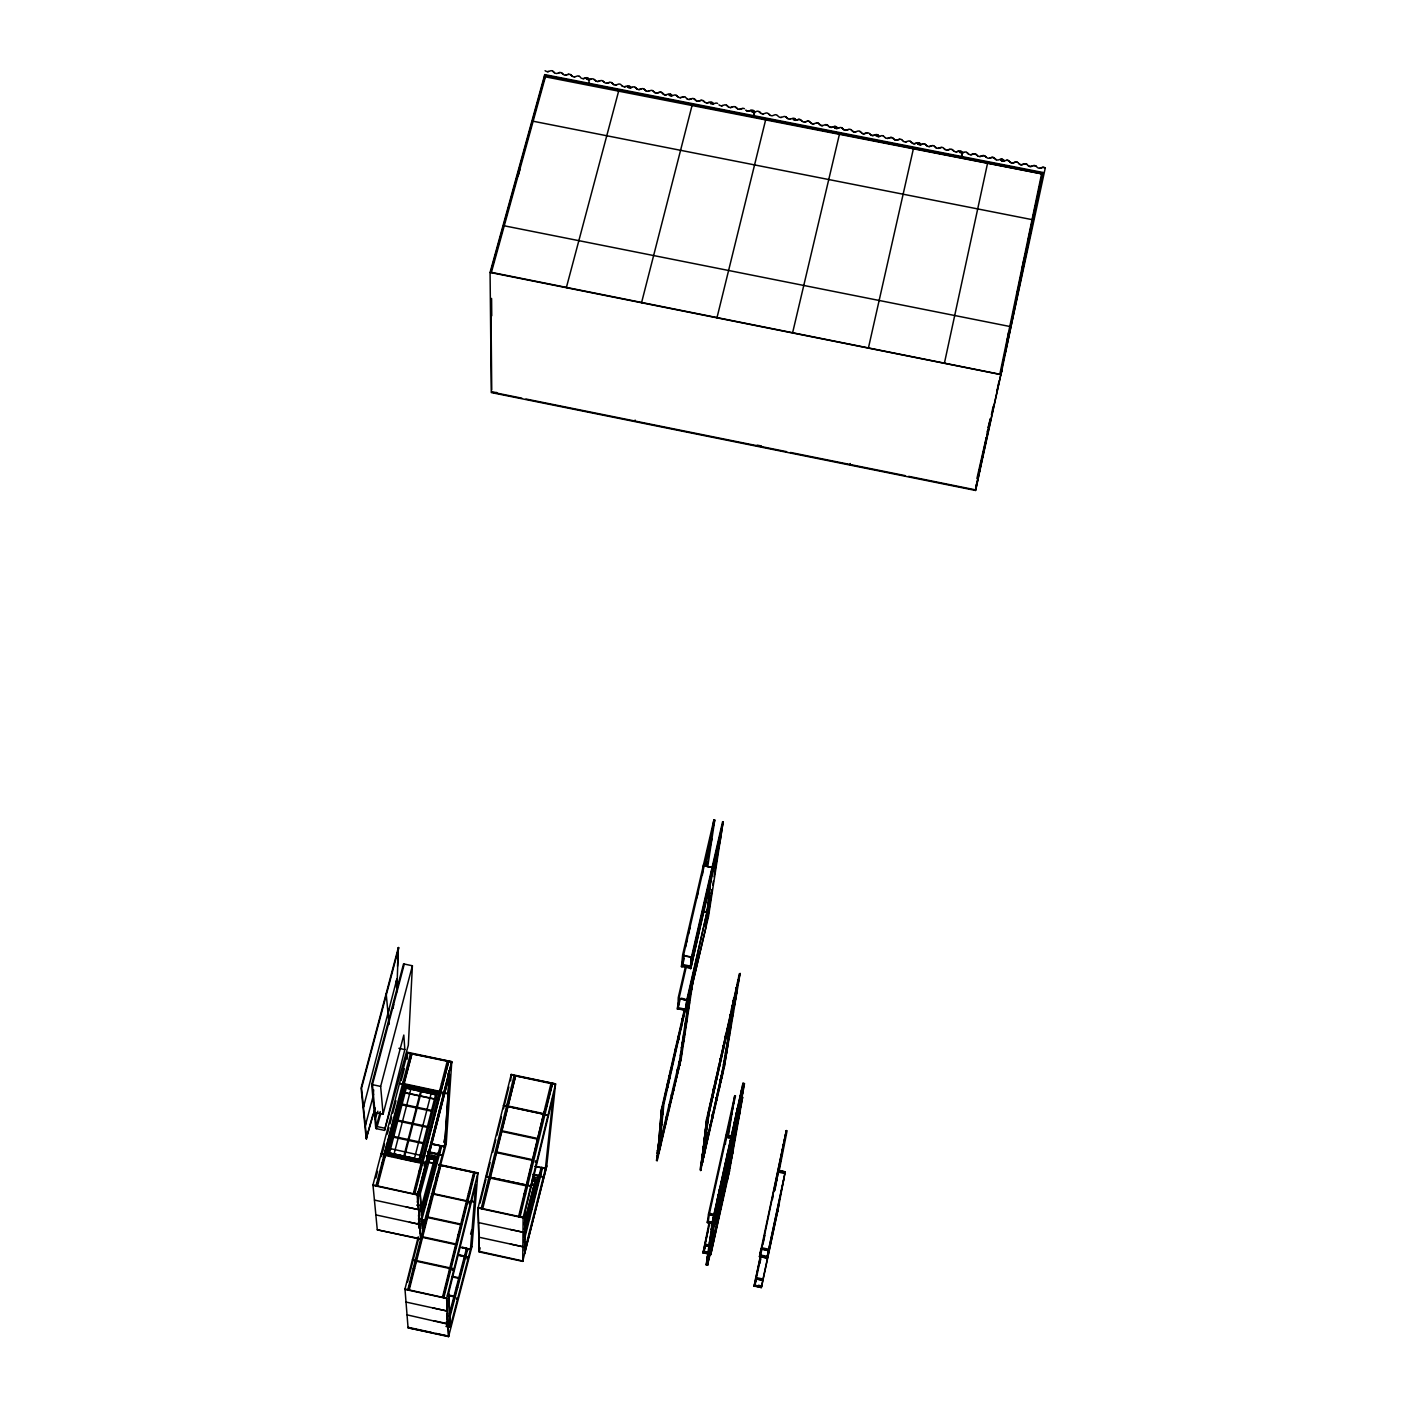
<?xml version="1.0" encoding="UTF-8"?>
<svg xmlns="http://www.w3.org/2000/svg" width="1407" height="1407" viewBox="0 0 1407 1407"><rect width="100%" height="100%" fill="white"/><g stroke="black" fill="none" stroke-linecap="round" stroke-linejoin="round"><path stroke-width="1.5" d="M546.795 1165.893L524.547 1253.883L546.707 1166.262L555.572 1083.9L511.233 1074.42L478.046 1208.068L479.171 1251.913L522.736 1261.376L523.14 1217.407L478.151 1207.663L479.259 1251.527M525.057 1212.429L524.582 1251.228L524.899 1212.887L553.144 1096.493L545.388 1168.672L535.117 1166.456M545.511 76.857L1041.585 173.87M535.399 1162.481L535.434 1160.828M422.61 1228.118L422.434 1229.085L419.849 1190.181L449.431 1074.297L444.647 1146.371L431.597 1144.172M422.592 1231.793L446.107 1144.401M423.102 1221.399L423.226 1222.841M424.844 1205.096L425.741 1203.46M425.037 1203.302L425.723 1204.621M425.547 1205.254L424.861 1203.935M426.462 1199.555L427.376 1196.988M429.856 1158.7L434.253 1159.122M430.208 1157.064L419.796 1195.598M431.685 1157.486L432.055 1155.27L432.037 1156.185M431.703 1180.121L431.931 1177.395L432.582 1179.646M431.879 1179.488L431.931 1177.395M432.406 1180.28L431.756 1178.011M433.356 1172.523L434.042 1173.86L434.235 1172.049M433.532 1171.89L434.2 1173.227M435.009 1162.34L436.504 1161.725M421.766 1211.216L436.064 1158.313L427.587 1155.675M437.225 1160.986L437.014 1162.798M437.894 1157.257L437.911 1156.361M437.982 1154.092L437.876 1157.943M440.022 1147.831L440.057 1146.705L441.464 1147.004M427.974 1152.28L442.308 1155.358L427.974 1151.946M431.756 1143.592L444.612 1146.793L431.738 1144.032M450.363 1326.396L450.187 1327.293L445.913 1326.361M471.873 1246.883L448.552 1336.65L408.065 1327.803L404.97 1289.005L446.687 1298.239L448.64 1336.281L408.065 1327.803M456.624 1299.224L456.536 1297.975M466.913 1250.418L467.177 1248.607M467.036 1257.805L467.106 1259.089M467.564 1250.559L467.827 1248.765M457.873 1255.185L468.425 1257.471L457.891 1254.886M396.528 987.521L396.932 978.797L363.481 1107.186L364.114 1102.93M397.513 966.292L398.374 947.527L396.792 991.988M462.147 1247.13L470.554 1249.363L462.112 1247.534M407.151 1059.172L407.59 1052.278L451.77 1061.705L446.195 1144.243M412.392 965.765L408.329 1045.208L384.516 1130.401L375.792 1128.52L371.677 1084.498L403.528 963.883L412.392 965.765L380.646 1086.415L383.091 1114.168L375.036 1112.445M635.137 420.077L634.979 421.027M444.753 1138.492L443.697 1142.203M444.471 1146.951L449.431 1074.667L420.042 1189.742M524.547 1253.901L522.736 1261.376M524.758 1250.26L543.348 1176.797L533.06 1174.581M526.623 1226.464L526.71 1225.304M527.959 1221.505L528.276 1218.814L529.7 1219.113M544.421 78.968L544.738 74.606L1043.079 172.498L1000.975 374.631L490.076 272.448L544.738 74.606M532.532 1179.224L532.919 1176.991L538.811 1178.257L538.987 1175.847L523.984 1235.24M532.813 1178.609L532.919 1176.991M532.919 1201.965L533.235 1199.256L533.781 1201.49M534.115 1185.31L535.61 1185.292M533.622 1202.123L533.077 1199.89M535.117 1181.388L532.233 1180.068M535.944 1184.096L537.474 1183.498M535.434 1193.875L535.17 1195.686L534.554 1194.367M532.585 1178.31L536.929 1180.174L533.024 1179.207M538.248 1182.777L538.002 1184.571L537.386 1183.252M538.74 1178.978L538.934 1176.832L539.461 1179.084M541.431 1167.194L545.494 1168.514L535.24 1166.315M459.896 1247.235L470.43 1249.522L475.724 1184.518L448.516 1293.684L450.187 1327.293M438.826 1164.451L477.905 1172.875L471.978 1246.69M588.953 83.488L589.111 78.862M510.653 1080.875L511.233 1074.42M659.25 1149.976L663.823 1104.548L686.282 1005.53M691.206 989.033L693.739 976.458L681.269 1058.222L657.175 1160.687L661.483 1109.191L684.611 1008.608M657.034 1156.009L659.918 1143.205L663.014 1104.372L684.734 1009.786M657.755 1148.728L658.81 1148.798L657.755 1148.728L659.654 1143.926M659.69 1129.416L661.607 1124.545L660.481 1129.575M662.767 1111.723L662.345 1110.914M657.667 1150.979L657.79 1149.66L658.441 1151.155M658.757 1139.987L659.408 1137.067M660.2 1125.6L660.833 1122.645L661.026 1125.494M662.38 1112.022L661.589 1111.548L663.102 1111.671L661.29 1119.585L662.644 1105.937L660.745 1116.648L661.87 1117.052M658.124 1148.675L658.283 1147.092L660.076 1147.022M658.898 1142.097L658.265 1145.017M657.175 1160.687L661.483 1109.191M661.536 1114.52L662.662 1112.814L662.521 1114.203L661.343 1114.098M658.863 1145.703L659.144 1143.047L657.333 1151.102L658.898 1151.506L657.35 1150.82M659.602 1138.474L660.71 1133.479M659.074 1147.268L657.948 1149.413L658.107 1147.831L659.883 1148.446L659.162 1147.743M658.863 1150.521L656.383 1160.511M659.355 1145.703L659.215 1147.373M663.031 1109.033L663.348 1109.173M665.001 1095.138L665.265 1093.309M668.923 1078.307L670.101 1075.792L667.797 1086.609M669.257 1080.277L668.343 1081.121L669.662 1077.357M670.594 1070.745L670.875 1068.915L671.579 1070.164L670.594 1070.745L670.875 1068.915M679.229 997.792L677.945 1009.171L678.244 997.721L685.49 966.292M683.661 954.896L682.325 966.855L681.445 966.679L682.659 954.808L713.894 819.859L714.774 820.052L707.739 866.536M678.579 1004.915L679.194 998.97M683.415 958.255L682.764 964.516L690.661 966.187M673.636 1057.484L673.935 1055.655M675.237 1050.818L675.606 1048.109M680.724 1025.826L681.322 1027.972L680.9 1025.087L681.533 1026.002M680.9 1025.087L681.498 1027.233M682.184 1020.321L682.483 1018.457L682.184 1020.321L683.169 1019.741M685.631 1010.789L686.845 999.55L686.159 1010.894L705.663 928.479L712.223 866.73M690.204 968.526L691.488 956.672L690.749 968.632L710.887 878.373M686.95 999.427L685.877 1009.311L678.192 1007.693M691.611 956.567L690.468 966.996L682.588 965.343M687.777 998.794L687.566 1000.799L679.071 998.249L686.37 966.468M702.339 875.224L703.465 864.9L704.362 865.094M704.274 865.85L712.135 867.486L706.244 866.255M710.095 885.249L706.965 912.563L703.131 911.754M710.429 882.312L710.922 878.003M711.203 874.82L711.942 868.295M707.141 911.771L707.633 907.462M706.507 1126.427L707.475 1118.301M700.792 1170.044L706.666 1118.846L739.959 974.136M700 1169.868L703.008 1152.439L701.548 1165.295M701.178 1162.639L700.95 1162.587M701.513 1160.107L702.603 1160.599M701.812 1157.75L701.636 1159.069L702.902 1159.333L701.671 1158.154M702.251 1154.444L702.884 1151.524L704.626 1151.858L704.01 1155.78L702.445 1154.936L703.975 1155.323M702.902 1149.449L703.535 1146.512M704.186 1138.931L705.259 1134.183M704.784 1135.15L705.417 1132.178M705.452 1130.014L706.085 1127.042M705.909 1126.479L706.894 1125.266L706.719 1126.638L705.698 1126.251M706.56 1121.467L708.495 1115.751L707.369 1121.643L706.595 1121.168L707.914 1121.256L706.138 1129.188L707.158 1120.781M702.568 1160.195L701.917 1160.881M702.884 1151.524L703.043 1154.619M706.912 1120.851L707.528 1122.417L707.211 1118.477L707.985 1118.952M702.128 1159.175L702.656 1155.094L701.706 1163.044M736.512 987.046L722.6 1069.601L702.937 1159.649L723.304 1069.971L736.512 987.046L708.038 1113.992L703.764 1152.896M702.427 1159.227L702.761 1157.416M707.229 1123.402L706.208 1124.861L706.595 1122.469L707.193 1124.281L706.226 1124L707.352 1123.788M707.387 1120.851L740.117 973.345L724.218 1067.368L734.384 1002.294M703.06 1156.431L702.726 1158.242L701.706 1157.873M703.518 1153.634L704.256 1153.81M703.711 1149.625L704.925 1142.941L703.06 1147.496L703.834 1147.954L704.925 1142.941M702.902 1159.333L708.987 1113.711L737.321 987.222M712.61 1097.513L713.103 1093.872L712.645 1097.214M753.906 115.937L753.976 111.012M754.046 115.866L754.627 111.505M659.637 1148.341L658.951 1152.949L658.511 1150.117M659.461 1149.027L659.303 1150.293L680.32 1060.597L692.35 981.576M659.531 1146.969L660.217 1142.343L660.323 1147.127L658.441 1146.863L658.564 1145.527L660.481 1145.878M713.437 1089.95L713.859 1086.784L713.296 1089.95L714.246 1090.108M713.841 1087.875L715.073 1085.395L714.65 1088.051L713.718 1087.787M660.903 1144.348L660.587 1141.112M732.203 1005.653L733.117 1004.704L731.464 1009.329M733.891 1002.523L733.188 1001.221M733.891 1002.945L734.542 998.284M711.889 1226.834L713.736 1224.758L712.223 1224.424C709.181 1227.203 715.934 1228.346 712.048 1227.133M712.452 1227.01L714.668 1215.718M705.628 1244.843L703.008 1253.057L709.251 1221.909M714.123 1224.037L707.299 1222.577L708.495 1214.083L734.753 1095.631L728.158 1137.735M703.746 1253.215L704.977 1244.878L711.573 1246.303M708.055 1222.753L709.339 1214.048M740.539 1103.774L741.964 1095.736L740.469 1095.42L713.894 1215.56L713.349 1219.324L714.862 1219.64L712.1 1229.401M709.972 1251.069L707.668 1265.21L706.191 1264.893L712.628 1220.397L742.949 1083.267L744.444 1083.601L741.999 1097.372M706.894 1260.865L708.372 1261.2L706.894 1260.865L707.914 1255.66L709.392 1255.976L707.422 1256.486M707.316 1258.403L708.829 1258.474L707.123 1258.544M707.598 1256.416L709.374 1256.521M708.09 1253.602L709.075 1256.732M710.289 1244.527L710.482 1247.2L709.022 1246.62M709.11 1245.494L710.605 1245.811L712.505 1235.874L711.01 1235.557L709.357 1242.997L710.852 1243.313M710.236 1237.773L711.731 1238.107L710.236 1237.773L711.256 1233.024M710.975 1237.931L711.59 1234.308M711.45 1229.911L712.944 1230.246L711.45 1229.911L712.575 1223.967M712.522 1222.472L714.334 1222.05M708.038 1254.27L708.354 1252.617L710.236 1253.197L709.286 1257.893L707.809 1257.577L708.706 1251.421M708.794 1250.102L709.533 1250.26M708.917 1248.73L710.429 1248.818L709.796 1252.177M712.54 1223.211L712.329 1224.635L713.841 1224.969M713.542 1217.319L715.09 1217.389L714.07 1222.542M709.884 1243.296L709.005 1249.346L710.342 1245.388M710.447 1239.426L711.01 1235.557M711.872 1229.63L712.716 1223.703M713.384 1220.555L706.93 1265.051L708.6 1256.592M708.337 1256.574L708.97 1253.074M709.269 1251.632L710.218 1251.491L715.424 1215.894L741.964 1095.736M709.779 1246.778L710.324 1244.263M712.241 1229.824L712.786 1227.291L712.135 1229.155M712.645 1226.992L713.296 1223.369M708.935 1255.132L709.445 1251.579M711.186 1239.585L711.749 1235.715L710.113 1243.155M713.226 1224.301L713.578 1221.892M707.668 1265.21L714.158 1220.713L744.444 1083.601M714.053 1222.191L712.522 1221.856L713.578 1217.055M726.205 1138.949L725.977 1135.22L725.432 1144.296M712.329 1234.467L712.857 1232.198M709.357 1255.29L709.726 1253.232M709.832 1252.934L710.007 1251.79L709.673 1255.29M712.716 1233.605L711.731 1238.107M714.633 1219.992L713.12 1219.676L712.645 1222.929L714.158 1223.263L713.683 1225.673L712.171 1225.356L712.382 1223.932L714.088 1224.283M716.515 1207.065L716.796 1205.43M718.801 1192.943L720.437 1193.154L721.228 1188.862L719.716 1188.546L718.924 1192.819L720.331 1193.259M718.203 1199.696L719.522 1196.407L718.625 1197.111M735.509 1095.789L709.181 1214.751L715.934 1216.211L742.632 1097.302L729.547 1170.8L710.746 1254.727L711.731 1245.6L705.136 1244.175M740.275 1106.043L740.487 1104.864L740.047 1111.776L715.213 1224.283L716.251 1214.786L709.497 1213.326M720.085 1190.234L719.522 1193.699L720.419 1192.978M710.746 1254.727L733.276 1149.888L711.414 1246.989L704.819 1245.564L709.99 1222.067M715.213 1224.283L716.462 1215.789L708.495 1214.083M719.364 1197.111L718.959 1199.854L717.447 1199.538L717.851 1196.794L719.452 1197.251M720.472 1188.704L719.311 1190.92M721.615 1183.955L721.914 1182.302M724.394 1171.38L724.693 1169.727M725.819 1165.031L726.223 1162.622M725.291 1170.606L725.15 1171.556L723.638 1171.222L723.937 1169.569L725.449 1169.885L725.308 1170.835L723.778 1170.272M728.228 1154.303L728.65 1151.489M730.655 1143.205L730.303 1140.62L729.899 1143.029L731.394 1143.363L731.658 1141.64L730.145 1141.323M732.185 1136.135L732.484 1134.464M735.738 1116.56L737.25 1116.877L737.989 1113.201L736.494 1112.884L735.597 1117.264L737.092 1117.58L737.356 1115.839L735.843 1115.522M734.929 1123.701L735.228 1122.03M736.406 1113.148L737.286 1112.374L736.705 1115.962L737.602 1115.417M732.308 1143.926L733.416 1136.821L727.173 1181.423L727.366 1177.096M728.457 1169.868L732.537 1145.808M736.336 1117.422L736.002 1114.819L737.602 1115.206M737.004 1114.01L737.145 1113.078M738.816 1109.56L739.343 1106.641L737.848 1106.324L737.25 1109.912L738.147 1109.156M706.877 866.343L707.51 862.069M708.477 855.667L709.128 851.393M709.779 847.12L710.429 842.846M713.894 819.859L711.063 838.59L711.942 838.765L705.822 865.252M658.845 1148.165L679.546 1060.438L689.747 993.324L690.644 993.518L692.174 986.764L691.189 986.518M680.39 1055.637L681.428 1051.187M683.38 1036.431L684.013 1033.723M684.611 1028.341L685.244 1025.615M685.068 1024.859L686.124 1020.356M687.249 1010.543L688.304 1006.04M682.835 1041.444L683.943 1039.474L683.362 1041.866M690.837 989.297L691.769 987.573L691.417 989.543L690.819 988.048M683.591 1041.233L681.41 1048.109L683.098 1041.004M688.129 1005.231L688.762 1002.488M690.257 996.648L690.01 994.204M690.644 993.518L690.96 988.277M691.136 990.862L690.608 993.025M691.822 986.905L691.4 989.103L690.415 988.875M688.92 1005.389L689.553 1002.663M691.171 986.096L691.628 989.473L690.626 989.367M738.605 1106.482L738.007 1110.07M708.284 914.374L712.118 889.576L687.372 999.656M712.769 885.302L713.437 881.028M714.088 876.754L719.382 842.547M686.159 1010.894L708.495 916.537L723.128 821.794L720.243 840.524L690.749 968.632M701.882 1161.443L702.515 1162.305L702.339 1158.225M702.673 1157.609L703.535 1157.275L701.97 1157.257M703.183 1157.996L702.48 1162.499L724.271 1067.192M704.432 1153.67L704.168 1150.451M723.233 1070.287L721.386 1075.528L722.231 1075.159M850.233 463.536L850.039 464.486M709.128 1254.235L708.548 1257.735L709.374 1254.024M711.08 1249.733L711.432 1247.622M712.558 1243.014L712.892 1241.167M720.982 1205.518L720.753 1202.563M737.391 982.684L738.007 979.905M724.517 1060.35L723.497 1064.818L725.291 1060.509M726.17 1053.227L726.856 1046.386L727.648 1046.984M728.175 1043.097L726.786 1045.647L727.384 1042.939M728.14 1037.575L728.756 1034.849M729.688 1029.607L728.668 1034.11L730.479 1029.766M732.097 1015.309L731.077 1019.829L732.889 1015.485M734.032 1003.508L733.416 1006.269M734.753 998.706L739.167 973.978M737.461 983.546L736.424 988.101L738.253 983.704M733.434 1011.95L732.818 1014.693M721.123 1204.867L721.492 1202.721M722.442 1198.887L722.793 1197.023M726.61 1180.596L727.208 1177.026M728.158 1173.385L727.841 1170.8M728.158 1133.356L734.753 1095.631M740.469 1095.42L734.665 1128.185M733.205 1136.434L736.863 1126.251M738.446 1107.397L739.343 1102.754M742.949 1083.267L740.891 1099.184M733.944 1136.592L734.665 1132.494M735.404 1128.344L736.881 1120.025M738.728 1109.613L739.431 1105.621M740.504 1099.606L741.208 1095.578M734.683 1134.271L735.404 1130.173M739.185 1107.555L739.554 1105.55M741.243 1097.214L743.687 1083.443L713.296 1222.015M729.424 1166.385L730.075 1162.692M733.592 1142.889L738.728 1113.939M737.303 1109.244L739.466 1109.771L740.17 1105.779M742.79 1091.674L743.353 1089.053L741.858 1088.737L741.296 1091.357L742.79 1091.674L743.353 1089.053L741.788 1089.176M729.529 1167.546L730.286 1163.272M731.042 1159.016L731.728 1154.18M732.256 1152.192L738.71 1115.821M740.627 1104.249L740.821 1099.606M729.477 1168.601L741.806 1099.272M756.175 1280.159L754.082 1286.262L760.589 1254.833M760.483 1255.73L767.149 1257.172L768.662 1249.24L761.961 1247.78L759.481 1256.768L760.994 1248.554L768.503 1249.944M754.82 1286.42L756.315 1278.33M772.425 1199.432L773.111 1195.686M776.805 1179.664L777.508 1175.883M777.104 1178.275L774.29 1191.465M754.856 1286.174L761.38 1287.581L754.908 1285.945M762.102 1248.238L760.272 1256.697L766.938 1258.122L760.325 1256.433M777.543 1211.99L779.073 1204.058M779.161 1203.618L785.018 1172.822L778.37 1171.398M785.212 1171.855L778.563 1170.431L785.212 1171.855L768.363 1250.647L761.662 1249.205L786.337 1130.56L759.481 1256.768M961.438 156.652L962.388 152.308L961.016 151.358M961.561 156.582L962.388 152.308M776.629 1179.945L786.337 1130.56M778.986 1171.802L787.093 1130.718M976.933 478.45L986.289 437.331M988.33 427.517L990.106 419.005M990.458 418.899L975.596 490.463L491.272 392.571L490.076 272.448M990.51 419.075L977.654 478.591M991.39 414.819L993.166 406.306M1033.424 215.588L1035.06 207.691M987.081 431.967L987.309 430.929M976.476 484.201L975.702 487.93L1001.872 369.935L975.596 490.463M978.78 473.983L980.925 463.694M1041.76 173.008L999.814 374.262L491.5 272.395M996.789 391.744L998.988 381.156M1000.57 374.42L1042.517 173.096L545.037 75.38L490.603 272.413M766.938 1258.122L783.717 1179.699M779.32 1202.932L762.735 1280.44L756.175 1279.016L761.31 1254.991M761.38 1287.581L777.825 1210.618M944.414 363.182L987.556 163.247M762.999 1244.017L764.863 1235.311M778.388 1172.436L783.558 1144.718M754.082 1286.262L760.413 1257.014M759.78 1263.433L760.677 1259.247M1021.992 268.684L1024.278 258.026M1027.743 241.986L1042.517 173.096M1022.273 268.913L1043.079 172.498M1007.887 335.992L1008.819 331.718M1016.645 295.435L1018.492 286.887M1019.407 282.631L1037.838 197.226M1045.225 168.189L1005.161 353.526M1033.512 215.887L1034.268 212.457M1009.769 326.477L504.374 225.824M988.189 427.447L989.121 423.226M1006.568 345.313L1007.183 338.946M727.313 1135.783L732.238 1110.088M705.698 1244.157L703.781 1252.969L710.342 1254.376L721.703 1202.774M713.349 1219.324L711.344 1229.243L712.857 1229.56L714.862 1219.64M710.799 1234.396L711.362 1231.864M708.987 1246.866L709.814 1242.258M712.944 1230.246L713.542 1227.449M713.208 1227.168L713.736 1224.758M714.809 1223.932L742.632 1097.302M714.756 1224.196L732.08 1145.72M732.555 1143.592L739.132 1113.816M706.191 1264.893L707.967 1256.908L708.864 1257.049M708.126 1256.891L709.374 1251.104M707.827 1258.948L709.48 1251.333L710.676 1251.685M708.372 1261.2L709.392 1255.976M722.6 1198.746L724.535 1189.935M725.432 1185.908L727.331 1177.36M707.299 1222.577L708.231 1218.339M706.402 1126.901L708.442 1117.756M706.261 1130.19L706.894 1127.218M705.575 1135.326L706.226 1132.354M704.995 1139.107L706.085 1134.06M700.721 1165.401L701.812 1159.737M701.601 1163.501L703.606 1154.549M702.515 1162.305L700.668 1170.642L706.666 1118.846M708.952 1255.361L710.007 1253.743M711.151 1249.574L726.135 1182.689M726.751 1179.963L727.56 1176.34M727.964 1174.546L729.143 1169.305M710.306 1254.622L726.258 1183.428M726.733 1181.335L729.547 1170.8M868.418 347.986L913.565 147.999M703.008 1253.057L708.196 1230.017M739.414 1102.244L739.361 1106.043M738.71 1106.236L739.519 1102.596M741.12 1096.44L742.017 1092.536M742.034 1091.515L742.615 1088.895M737.532 1112.568L738.042 1110.387M738.798 1109.191L740.012 1107.291M740.539 1104.178L741.647 1099.342M739.466 1109.771L740.574 1104.935M736.811 1125.16L737.69 1121.273M734.014 1141.077L734.577 1138.509M733.293 1145.79L731.992 1148.2M730.725 1158.999L731.816 1153.511M732.396 1150.803L732.783 1148.833M711.256 877.071L714.07 864.848M717.834 848.562L718.766 844.481M669.292 1075.634L669.152 1080.541M682.483 1018.457L683.116 1019.372M686.809 999.885L710.289 897.543M711.203 893.568L712.118 889.576M661.519 1111.038L662.644 1105.937M661.571 1111.847L686.387 1004.51M688.515 996.086L688.973 994.028M690.063 990.299L691.963 981.98L692.842 982.315M693.51 976.282L685.666 1010.455L677.981 1008.819M695.955 965.607L698.945 952.433M661.554 1116.806L663.383 1108.874M661.519 1120.623L662.169 1117.65M659.566 1140.162L660.2 1137.225M659.69 1142.273L657.087 1153.476L659.69 1145.579M657.825 1156.185L658.916 1151.225M701.724 1162.129L704.661 1149.343M705.611 1145.175L723.444 1067.192M714.774 820.052L683.521 955.353L691.453 957.024M685.455 947.157L687.443 938.592M688.428 934.318L689.905 927.899M696.852 897.947L698.329 891.528M681.445 966.679L682.923 960.295M684.33 957.991L682.395 966.152L690.292 967.823M679.986 999.937L678.016 1008.485L685.701 1010.12M722.6 821.67L691.417 957.393L683.468 955.722M692.033 956.778L723.128 821.794M738.2 982.842L738.816 980.081M733.891 1002.663L735.351 995.435L736.336 995.628L734.771 1002.874L733.082 1002.364L733.698 998.302L735.72 998.794M735.298 998.952L737.11 991.179M734.225 1006.427L734.823 1003.683M726.68 1051.082L726.856 1046.386M726.786 1045.647L727.313 1043.396M728.932 1037.75L729.529 1035.024M726.944 1046.368L725.449 1057.484M725.326 1058.029L727.12 1050.343M734.56 998.706L735.14 996.068L736.248 996.103M792.598 332.826L839.451 134.157M705.611 926.386L707.967 916.432M658.159 1152.79L681.269 1058.222M677.084 1008.995L679.089 1000.535M688.041 1010.718L689.078 1006.198M685.86 1025.017L686.897 1020.532M685.402 1028.499L686.018 1025.791M683.679 1037.17L681.99 1044.293L684.453 1037.346L683.556 1037.17L683.362 1041.356M684.171 1036.607L684.787 1033.881M681.164 1055.813L682.202 1051.346M518.603 1216.563L550.946 1083.601M519.341 1216.721L544.122 1111.688M544.685 1112.515L552.406 1083.918L520.08 1216.879M692.877 978.885L693.862 974.822M691.769 987.573L691.963 986.254M716.99 317.701L765.689 119.665M481.229 1208.49L514.118 1075.739M478.538 1222.595L523.035 1232.233L510.319 1229.489M481.95 1208.648L515.56 1076.038L482.689 1208.806M478.908 1237.21L522.929 1246.76L510.354 1244.034M479.171 1251.913L480.139 1247.833M442.484 1297.324L473.631 1172.594M443.17 1297.465L474.3 1172.735M443.856 1297.606L474.968 1172.893M469.199 1202.51L469.252 1203.97M452.702 1270.345L452.474 1269.571M448.552 1336.65L446.599 1298.468L477.905 1172.875M446.635 1323.794L446.494 1321.507M480.033 1203.178L485.995 1179.136M486.523 1177.325L490.111 1162.534M492.696 1152.403L495.792 1139.688M496.812 1135.537L501.455 1116.859M503.513 1108.804L508.842 1087.013M407.115 1314.877L447.918 1324.18M545.511 1168.179L543.313 1177.131L533.042 1174.915M421.08 1205.394L416.683 1205.166M418.459 1219.271L419.55 1214.944M418.477 1224.899L418.354 1222.472M419.198 1224.653L418.618 1226.939M419.075 1228.205L420.165 1223.897M418.248 1236.788L404.882 1289.375L446.599 1298.468M419.866 1233.007L420.587 1230.158M407.573 1281.988L418.424 1239.321M407.819 1289.762L432.072 1194.226M433.673 1187.965L432.6 1192.186L433.936 1192.468M435.713 1179.893L437.313 1173.614M408.505 1289.92L440.11 1165.365M406.06 1302.073L447.356 1311.078L432.899 1307.93M409.191 1290.061L440.778 1165.506M524.107 1224.231L535.17 1180.702L524.09 1224.565M524.248 1229.507L536.999 1179.259M524.002 1235.188L541.15 1167.581M525.726 1229.824L538.969 1177.466M524.195 1237.386L541.853 1167.722M523.861 1241.625L542.557 1167.88M415.98 1158.928L419.022 1159.579L435.625 1094.664M398.163 1157.891L415.223 1161.566L415.593 1160.142L387.576 1154.18L405.093 1085.975L437.471 1092.922L420.13 1160.582M421.326 1162.886L421.484 1160.669L385.993 1153.23M413.289 1193.804L447.18 1061.423M641.574 302.611L692.121 105.208M414.01 1193.963L448.622 1061.722L414.748 1194.121M424.14 1164.38L424.246 1166.016M417.211 1194.209L417.949 1191.289L417.228 1194.473M442.414 1094.892L442.502 1092.518M417.703 1195.018L451.629 1062.197L407.467 1052.928L372.873 1185.327L417.703 1195.018L420.711 1239.233L377.287 1229.806L372.961 1184.923L417.809 1194.772L451.629 1062.373M403.844 1156.132L420.57 1091.392M404.618 1156.396L421.326 1091.639M385.624 1154.655L404.002 1084.815M377.498 1186.066L411.917 1053.878L383.478 1157.205M374.473 1200.083L418.829 1209.686L406.148 1206.942M387.576 1154.18L405.128 1086.362L437.471 1092.922M394.769 1127.341L396.967 1118.917M403 1095.736L404.09 1091.533M389.475 1153.212L406.271 1088.086L435.625 1094.523M375.95 1214.909L419.831 1224.424L409.384 1222.155M393.661 1155.499L411.178 1087.928M377.287 1229.806L420.799 1238.846L417.791 1194.613M383.091 1114.168L403.809 1035.042L404.829 1049.587L384.516 1130.401M375.898 1177.976L377.533 1171.38M381.385 1156.589L384.621 1144.172M387.33 1134.112L388.93 1127.64M390.038 1123.771L391.621 1117.299M392.711 1113.166L395.947 1100.766M401.241 1080.453L404.284 1068.757M376.038 1185.749L410.475 1053.579M376.777 1185.908L384.375 1156.677M449.413 1313.751L466.508 1248.466M449.536 1315.95L466.966 1249.416M449.66 1318.13L467.616 1249.557L466.297 1249.275M470.571 1249.064L450.346 1326.695L448.692 1293.262M373.682 1089.897L373.347 1094.277M365.996 1121.414L365.345 1125.723L373.664 1094.136M375.229 1107.977L366.207 1138.755L372.996 1114.151M377.867 1111.213L374.93 1119.339M380.242 1111.548L376.337 1126.391L384.304 1128.115M366.207 1138.755L361.089 1088.068L398.374 947.527M366.664 1138.861L361.564 1088.174L398.832 947.632M388.824 1009.417L388.209 1013.603M395.842 982.877L396.932 978.797M404.301 964.041L372.45 1084.656L376.548 1128.695M555.572 1083.9L511.093 1074.913L555.431 1084.568L523.052 1217.794L478.046 1208.068M566.37 287.573L618.728 90.787M420.288 1210.899L434.253 1159.474L429.856 1158.366M421.432 1211.691L436.1 1157.504M421.52 1215.279L440.285 1145.861M437.929 1156.026L438.14 1154.444M421.15 1219.377L438.087 1155.727M439.177 1152.72L440.989 1146.002M429.944 1186.875L438.632 1151.946M421.326 1221.557L441.692 1146.16M444.63 1146.459L422.592 1228.452L420.025 1189.478M492.468 392.236L496.812 392.518M470.606 1234.132L471.591 1230.228M491.342 272.571L545.758 75.521M518.181 175.822L519.904 169.579M377.129 1126.62L380.646 1114.151M451.77 1061.705L407.467 1052.928M545.74 75.749L1041.62 173.747M837.411 127.879L836.198 126.859A2.497 1.688 8.3 0 0 834.527 126.524M713.103 103.467L712.276 102.658M668.589 94.621L669.714 95.57A2.392 1.6 6.5 0 0 671.702 95.852M1040.828 167.961L1042.816 167.275A2.638 1.776 10.7 0 1 1044.592 167.626L1044.979 167.838M1009.892 161.998L1010.894 162.72A2.515 1.688 10.3 0 0 1012.583 163.036L1015.713 161.963A2.638 1.776 10.4 0 1 1017.49 162.297M1013.796 162.755L1015.309 162.139M1023.54 164.162L1021.605 164.812A2.515 1.688 10.4 0 1 1019.917 164.478M990.018 157.971L992.005 157.303A2.638 1.776 10.1 0 1 993.782 157.654L996.279 159.695A2.409 1.618 10.1 0 0 998.284 159.976L1001.028 159.079A2.638 1.776 10.2 0 1 1002.804 159.431M957.323 151.551L959.31 150.883A2.638 1.776 9.7 0 1 961.087 151.235M963.742 152.413L961.808 153.082M972.765 154.19L970.83 154.84M939.296 148.016L941.301 147.348A2.638 1.776 9.5 0 1 943.059 147.7L944.589 149.054M948.3 149.793L950.305 149.124A2.638 1.776 9.6 0 1 952.064 149.459L953.612 150.83M921.286 144.481L923.291 143.813A2.638 1.776 9.3 0 1 925.067 144.165L925.454 144.376M930.291 146.258L932.296 145.572A2.638 1.776 9.4 0 1 934.055 145.923M897.648 139.838L899.671 139.17A2.638 1.759 9.1 0 1 901.43 139.522L902.168 139.979M916.432 143.127L914.497 143.778A2.515 1.688 9.2 0 1 912.809 143.461M888.661 138.079L890.666 137.411A2.638 1.759 8.9 0 1 892.443 137.763L893.181 138.22M865.059 133.436L867.081 132.768A2.638 1.759 8.7 0 1 868.84 133.12L871.285 135.16A2.497 1.688 8.7 0 0 872.885 135.617L876.051 134.544A2.638 1.759 8.8 0 1 877.827 134.879L878.197 135.09M838.906 127.914L836.954 128.565A2.497 1.671 8.3 0 1 835.283 128.23M847.084 129.919L849.107 129.251A2.638 1.759 8.5 0 1 850.866 129.602M819.243 124.045L820.686 125.364A2.497 1.671 8.2 0 0 822.356 125.698L825.54 124.625A2.621 1.759 8.2 0 1 827.298 124.959M829.286 126.929L829.725 126.999A2.497 1.671 8.3 0 0 831.326 127.457L834.509 126.384A2.621 1.759 8.3 0 1 836.268 126.736L836.655 126.929M832.557 127.175L833.683 126.665M838.115 128.143L840.137 127.492A2.621 1.759 8.4 0 1 841.896 127.826L842.283 128.037M806.387 121.512L804.417 122.163M789.837 119.296L793.038 118.241A2.621 1.759 7.8 0 1 794.797 118.575L795.166 118.786M795.447 120.404L798.648 119.349A2.621 1.759 7.9 0 1 800.407 119.683L801.902 121.037M796.696 120.123L797.804 119.613M762.963 114.02L766.164 112.965A2.621 1.759 7.5 0 1 767.923 113.316M739.449 109.412L742.667 108.357A2.621 1.759 7.3 0 1 744.426 108.691M740.698 109.13L742.245 108.532M745.763 110.133L746.73 110.836A2.497 1.671 7.3 0 0 748.401 111.171L751.619 110.098A2.621 1.759 7.4 0 1 753.361 110.45L753.747 110.661M749.65 110.889L750.775 110.379M721.562 105.894L724.781 104.839A2.621 1.759 7.1 0 1 726.54 105.191L726.909 105.384M732.484 107.002L730.514 107.653M708.196 102.641L710.254 101.99A2.621 1.759 6.9 0 1 711.995 102.324M709.005 102.394L707.035 103.045M712.628 104.136L715.846 103.08A2.621 1.759 7 0 1 717.605 103.432M690.345 99.141L692.385 98.472A2.621 1.759 6.7 0 1 694.143 98.824L694.513 99.035M657.966 92.774L660.024 92.123A2.621 1.759 6.4 0 1 661.782 92.475L662.767 93.214M640.941 89.046L638.954 89.679M622.527 86.196L620.54 84.367A2.621 1.759 5.9 0 0 618.799 84.033L615.545 85.088M632.024 87.287L630.037 87.92M598.925 81.184L600.982 80.533A2.621 1.741 5.7 0 1 602.724 80.867M599.734 80.938L597.729 81.588M607.824 82.925L609.882 82.274A2.621 1.759 5.8 0 1 611.64 82.626L612.01 82.837M595.812 80.938L593.754 79.249A2.621 1.741 5.6 0 0 592.083 78.792L589.639 79.566M590.834 79.197L588.83 79.83M1028.957 166.255A2.515 1.688 10.5 0 0 1030.645 166.589L1031.788 166.184M1031.489 166.448L1033.776 165.498A2.638 1.776 10.6 0 1 1035.552 165.85L1035.939 166.061M1039.685 168.365L1041.989 167.556M949.479 149.406L947.157 150.197M958.484 151.165L956.162 151.974M962.599 152.8L964.956 151.991A2.638 1.776 9.8 0 1 966.732 152.343M906.653 141.615L905.897 141.826A2.409 1.618 9.1 0 1 903.874 141.562L903.452 141.491M912.228 142.916L910.417 141.28A2.638 1.776 9.2 0 0 908.658 140.946L905.492 142.019M920.16 143.514L919.422 143.057A2.638 1.776 9.3 0 0 917.663 142.705L914.884 143.602A2.409 1.618 9.2 0 1 912.879 143.321L912.439 143.25M920.125 144.886L922.869 144.006M929.13 146.662L931.874 145.765M879.674 136.303L878.918 136.532A2.409 1.618 8.8 0 1 876.895 136.25L875.84 135.67M887.5 138.484L890.684 137.552A2.515 1.688 8.9 0 1 892.355 137.886L894.887 139.785A2.409 1.618 9 0 0 896.892 140.067L897.279 139.979M848.28 129.532L845.924 130.323A2.497 1.688 8.4 0 1 844.253 129.989L843.549 129.55M856.072 131.678L855.315 131.906A2.409 1.618 8.5 0 1 853.31 131.625L851.78 130.429M860.24 131.572L859.853 131.361A2.638 1.759 8.6 0 0 858.094 131.009L854.911 132.082A2.497 1.688 8.5 0 1 853.24 131.748M861.858 133.313L862.298 133.384A2.497 1.688 8.6 0 0 863.898 133.841L867.081 132.926M874.837 134.966L876.069 134.685M731.306 107.389L733.733 106.598A2.621 1.759 7.2 0 1 735.474 106.932M698.083 101.286L701.319 100.231A2.621 1.759 6.8 0 1 703.06 100.583L704.52 101.92M700.07 100.653L701.319 100.372M722.741 105.49L721.967 105.718A2.409 1.6 7 0 1 719.962 105.437L718.942 104.857M663.365 94.163L664.051 94.603A2.497 1.671 6.4 0 0 665.704 94.937L668.941 93.882A2.621 1.759 6.5 0 1 670.699 94.216M676.661 95.518L676.292 95.324A2.621 1.759 6.5 0 0 674.533 94.972L671.297 96.028M680.232 97.787L683.468 96.731A2.621 1.759 6.6 0 1 685.209 97.065M682.219 97.136L683.468 96.872M691.54 98.754L689.166 99.528M639.763 89.415L642.19 88.623A2.621 1.759 6.2 0 1 643.949 88.958L645.391 90.312M647.871 91.42L651.107 90.365A2.621 1.759 6.3 0 1 652.848 90.716M659.18 92.405L656.788 93.179M606.628 83.33L609.46 82.468M616.723 84.684L615.949 84.895A2.392 1.6 5.9 0 1 613.944 84.631L611.553 82.749M624.444 86.829L625.64 86.425M625.306 86.689L627.698 85.774A2.621 1.759 6 0 1 629.439 86.126L629.826 86.319M630.846 87.656L633.273 86.865A2.621 1.759 6.1 0 1 635.032 87.216L635.735 87.674M584.063 78.475L586.508 77.684A2.621 1.741 5.5 0 1 588.249 78.036M585.664 77.965L583.254 78.739M558.579 72.865L559.828 72.601A2.621 1.741 5.2 0 1 561.586 72.795L562.993 74.131M566.652 74.852L565.878 75.063A2.392 1.6 5.3 0 1 563.873 74.8L561.499 72.918M1000.852 160.222L1001.872 160.943A2.515 1.688 10.2 0 0 1003.543 161.277L1006.691 160.187A2.638 1.776 10.3 0 1 1008.45 160.539M1013.357 162.772L1012.97 162.86A2.427 1.618 10.3 0 1 1010.965 162.579L1010.296 162.157M1023.927 164.021L1024.753 163.88A2.638 1.776 10.5 0 1 1026.512 164.074L1026.899 164.285M1040.459 168.084L1040.072 168.172A2.427 1.618 10.6 0 1 1038.049 167.908L1036.185 166.431M920.917 144.622L920.53 144.71A2.409 1.618 9.3 0 1 918.507 144.429L917.751 144.112M929.921 146.381L929.535 146.469A2.409 1.618 9.4 0 1 927.512 146.205L926.457 145.607M864.689 133.577L864.285 133.665A2.409 1.618 8.6 0 1 862.298 133.401M873.677 135.336L873.272 135.424A2.409 1.618 8.7 0 1 871.267 135.16L869.737 133.964M888.292 138.203L887.905 138.291A2.409 1.618 8.9 0 1 885.882 138.027L885.46 137.956M814.178 123.658L813.791 123.746A2.409 1.618 8.1 0 1 811.786 123.482L811.012 123.165M740.258 109.148L739.853 109.236A2.409 1.618 7.2 0 1 737.848 108.955L735.755 107.266M749.21 110.907L748.805 110.977A2.409 1.618 7.3 0 1 746.8 110.713L746.466 110.52M754.011 112.261L757.212 111.206A2.621 1.759 7.4 0 1 758.971 111.558L759.692 112.015M780.867 117.537L784.068 116.482A2.621 1.759 7.7 0 1 785.827 116.816M698.892 101.023L698.505 101.111A2.392 1.6 6.8 0 1 696.483 100.829L695.463 100.249M648.68 91.156L648.275 91.244A2.392 1.6 6.2 0 1 646.27 90.98L645.532 90.664M666.513 94.656L666.127 94.744A2.392 1.6 6.4 0 1 664.122 94.48L663.084 93.9M681.041 97.505L680.636 97.593A2.392 1.6 6.6 0 1 678.631 97.329L677.154 96.151M607.437 83.066L607.05 83.154A2.392 1.6 5.8 0 1 605.045 82.872L603.322 81.43M554.112 72.39L552.687 71.053A2.621 1.741 5.2 0 0 550.946 70.702L547.675 71.757M548.501 71.493L548.097 71.581A2.392 1.6 5.1 0 1 546.092 71.3L545.089 70.719M567.865 74.465L568.727 74.342A2.621 1.741 5.3 0 1 570.468 74.536L571.172 74.993M1042.394 167.468L1042.833 167.415A2.515 1.688 10.7 0 1 1044.522 167.75L1045.331 168.084M899.671 139.311L896.505 140.243M941.301 147.489L938.135 148.421M979.852 156.617L983.001 155.685A2.515 1.688 10 0 1 984.689 156.001L987.257 157.936A2.409 1.618 10 0 0 989.262 158.2L992.023 157.443A2.515 1.688 10.1 0 1 993.711 157.777L996.209 159.835M798.226 119.525L798.648 119.489A2.497 1.671 7.9 0 1 800.337 119.806L802.817 121.706A2.409 1.618 8 0 0 804.822 121.987L807.618 121.108A2.621 1.759 8 0 1 809.377 121.442M878.513 136.725L881.679 135.652A2.638 1.759 8.8 0 1 883.455 135.987M568.727 74.202L565.456 75.239M574.355 76.998L577.609 75.943A2.621 1.741 5.4 0 1 579.367 76.295M559.828 72.461L556.996 73.463A2.392 1.6 5.2 0 1 554.974 73.041L554.235 72.742M533.147 121.231L1032.052 219.633M757.23 445.14L761.451 445.984M491.764 392.096L521.856 398.181M525.954 399.008L786.636 451.682M790.488 452.456L905.123 475.619M908.693 476.34L975.315 489.812M703.219 911.05L707.035 911.842M703.166 911.402L707 912.211M682.659 954.808L683.556 955.001M682.36 966.503L690.239 968.174M737.004 991.654L734.63 998.231L735.562 998.46M692.772 982.789L692.051 982.139L692.244 984.935L691.523 984.302M735.703 993.641L735.193 1000.676L733.399 1000.553M690.767 988.734L691.716 988.998M734.894 998.073L735.791 998.337M733.135 1001.538L734.049 1001.784M732.168 1005.583L733.065 1005.513L732.15 1005.266L732.484 1008.749M732.537 1007.5L732.097 1010.226L731.57 1008.08M681.164 998.196L685.016 999.023M679.036 998.583L686.774 1000.219M726.979 1028.675L727.63 1029.959L727.964 1028.112L726.997 1029.045M726.258 1035.482L725.185 1037.276L725.625 1034.567L726.17 1036.713M682.588 1041.198L683.802 1041.62M725.924 1050.413L727.014 1050.8M725.854 1050.871L726.874 1050.818M682.465 1042.956L683.362 1043.291M682.061 1043.836L683.028 1044.012M725.396 1053.052L726.311 1053.21M720.278 1058.398L720.824 1060.509L721.246 1057.818L720.191 1059.594M386.169 993.535L389.071 1024.437M719.434 1066.119L718.485 1067.034L718.784 1065.205L719.452 1066.453M722.6 1069.601L722.371 1075.388M679.95 1062.197L679.757 1063.481M393.661 1004.352L393.186 1008.203M721.087 1076.214L720.296 1080.91M721.228 1076.443L722.09 1076.074L721.668 1077.955M721.721 1077.059L720.753 1082.247L720.507 1078.993M677.418 1069.795L678.385 1069.936L677.435 1071.061M678.227 1070.621L677.259 1070.481L676.925 1072.908L677.822 1067.702L677.857 1072.398M720.366 1079.661L721.281 1079.785M716.444 1079.398L715.495 1080.312L715.811 1078.483L716.48 1079.732M741.366 1090.935L742.861 1091.252M718.801 1086.644L719.364 1088.156L719.733 1086.134L718.748 1087.312M741.26 1092.377L742.755 1092.694M668.747 1078.202L669.732 1078.466M740.451 1095.842L741.946 1096.176M672.827 1089.44L673.425 1090.97L673.76 1088.93L672.81 1090.126M738.675 1105.462L739.677 1105.691M739.185 1107.344L739.044 1108.276M737.708 1107.256L739.941 1107.714M737.549 1108.294L739.044 1108.61M737.356 1108.98L739.537 1109.349M710.148 1103.686L710.834 1104.917L711.133 1103.106L710.183 1104.003M736.389 1112.919L737.954 1113.482M736.248 1113.834L737.743 1114.168M735.949 1115.804L737.461 1116.12M398.902 1048.321L404.829 1049.587M719.557 1189.249L721.07 1189.583M734.313 1122.575L735.685 1123.876L734.173 1123.542L734.472 1121.871L735.984 1122.188L734.331 1122.839M707.422 1120.552L707.967 1120.957M661.695 1112.867L661.36 1115.259M706.42 1123.226L707.492 1123.384M661.431 1114.432L662.328 1114.678M666.39 1116.525L666.848 1119.075L667.34 1115.997L666.232 1118.231M662.011 1115.663L661.519 1113.623L662.679 1113.799L661.589 1118.565M735.474 1133.725L733.997 1133.409L735.404 1134.148M731.57 1135.009L733.082 1135.59M726.698 1135.66L733.381 1137.085M726.645 1135.924L731.675 1136.997M665.564 1123.736L664.596 1124.914L664.948 1122.892L665.546 1124.386M726.487 1136.627L733.188 1138.07M726.346 1137.331L733.029 1138.773M731.06 1140.778L731.552 1142.66L730.057 1142.326M404.688 1075.792L406.131 1076.109M441.481 1083.671L442.924 1083.988M508.595 1098.058L510.038 1098.375M545.511 1105.972L546.971 1106.271M705.593 1144.383L705.224 1146.406M662.697 1135.924L661.73 1137.085L662.064 1135.062L662.679 1136.575M403.018 1082.159L404.477 1082.475M439.846 1090.056L441.288 1090.355M507.012 1104.442L508.455 1104.759M543.964 1112.357L545.406 1112.673M404.143 1083.724L439.512 1091.304M508.138 1106.025L543.647 1113.623M443.821 1092.958L399.5 1083.443L448.165 1093.644L443.821 1093.345M405.146 1086.644L437.507 1093.855M435.625 1094.804L406.271 1088.086M704.467 1152.544L703.219 1155.604L704.045 1154.954M660.059 1143.592L661.061 1143.645M778.616 1170.167L774.888 1190.216M658.898 1145.421L660.463 1145.615M371.677 1084.498L380.646 1086.415M778.212 1172.101L784.86 1173.526M403.703 1092.571L436.064 1099.5M702.146 1156.501L703.676 1156.378L702.269 1156.255L701.776 1158.805L703.095 1159.21L702.374 1158.664M726.821 1163.501L725.326 1163.167M726.733 1164.468L725.221 1164.152M402.191 1104.055L431.58 1110.369M402.015 1104.864L431.404 1111.161M502 1130.806L537.615 1138.456M501.842 1131.492L537.439 1139.142M393.38 1119.181L394.839 1119.497M398.005 1120.201L427.447 1126.532M430.349 1127.13L431.808 1127.447M497.797 1141.622L499.239 1141.939M534.889 1149.607L536.348 1149.924M397.812 1121.01L427.253 1127.341M719.329 1190.058L720.982 1190.533M720.824 1191.237L719.17 1190.779L719.804 1191.817M719.206 1190.955L720.718 1191.272M719.065 1191.94L720.577 1192.257M717.711 1197.674L719.241 1197.99M718.485 1198.096L718.361 1198.975M717.57 1198.658L719.083 1198.975M496.759 1151.981L532.444 1159.649M496.601 1152.667L532.286 1160.335M393.784 1136.416L423.278 1142.765M540.939 1168.426L542.346 1168.725M717.394 1206.309L715.741 1206.907L717.271 1207.224L717.552 1205.588L716.04 1205.271L717.429 1206.52M393.608 1137.208L423.102 1143.557M438.474 1152.562L439.881 1152.861M539.444 1174.317L540.851 1174.616M427.411 1151.506L438.14 1153.81M533.042 1174.247L539.127 1175.566M709.216 1214.505L715.97 1215.947M427.939 1154.373L437.911 1156.519M433.989 1156.607L437.894 1157.451M426.303 1155.868L436.082 1157.979M533.042 1178.873L536.964 1179.717M426.286 1156.22L436.064 1158.313M390.566 1148.657L420.13 1155.288M432.16 1157.82L436.064 1158.664M421.66 1155.745L420.095 1154.883L421.643 1155.481M532.198 1180.42L535.135 1181.229M431.316 1159.016L434.253 1159.649M712.628 1220.397L714.158 1220.713M715.161 1222.261L708.284 1221.522L715.002 1222.964M389.458 1152.949L419.022 1159.456M391.005 1153.547L414.432 1158.19M428.801 1162.076L433.198 1163.026M531.213 1184.166L534.15 1184.8M708.126 1222.243L714.844 1223.685M424.861 1161.584L433.198 1163.378M531.195 1184.501L534.132 1185.134M387.541 1153.916L393.643 1155.217M399.764 1156.554L420.148 1160.951M712.47 1224.143L713.982 1224.459M421.238 1161.619L385.553 1153.933L385.676 1155.2M385.465 1155.499L421.115 1163.202M490.287 1178.116L526.077 1185.837M712.681 1226.746L711.696 1226.834M383.654 1156.519L385.113 1156.835M420.781 1164.539L422.241 1164.838M488.493 1179.136L489.953 1179.453M525.761 1187.174L527.22 1187.49M381.965 1163.009L383.425 1163.325M419.11 1171.029L420.57 1171.328M486.875 1185.644L488.352 1185.96M524.16 1193.699L525.638 1194.015M761.697 1248.959L768.398 1250.401M760.624 1255.026L767.29 1256.469M434.112 1186.189L435.466 1186.47M468.39 1193.593L469.745 1193.875M704.854 1245.318L711.467 1246.743M429.241 1186.717L430.648 1187.033M530.738 1208.648L532.145 1208.947M466.895 1199.591L468.232 1199.89M704.116 1251.333L710.693 1252.74M470.272 1200.892L474.352 1201.789L470.114 1201.455M433.637 1193.664L466.596 1200.787M703.975 1252.019L710.535 1253.444M431.369 1193.699L470.589 1202.176M703.817 1252.722L710.377 1254.147M709.867 1254.393L707.932 1254.112L709.884 1254.71M707.809 1254.552L709.832 1255.044M707.879 1254.974L709.673 1255.519M707.879 1255.906L709.357 1256.222M527.256 1226.077L527.185 1227.238M756.474 1277.626L763.034 1279.051L761.574 1286.649L755.049 1285.242M755.524 1278.383L762.875 1279.737M756.21 1278.787L762.77 1280.194M758.461 1285.259L761.715 1285.963M427.746 1216.932L460.775 1224.072M427.57 1217.565L460.617 1224.723M420.64 1219.201L424.756 1220.414L420.623 1219.535M523.861 1241.554L526.781 1242.522L523.844 1241.889M423.736 1227.08L425.09 1227.361M458.154 1234.537L459.509 1234.836M422.698 1236.788L455.815 1243.964M422.54 1237.421L455.657 1244.597M479.259 1251.386L522.841 1260.989M464.855 1254.833L466.157 1255.114M458.137 1254.622L464.539 1256.011M454.039 1268.762L412.462 1259.722M416.49 1261.288L449.677 1268.498M414.801 1262.255L416.173 1262.554M449.361 1269.765L450.732 1270.064M452.421 1276.342L458.84 1277.749M413.253 1268.358L414.625 1268.657M447.848 1275.868L449.202 1276.167M452.263 1276.94L458.682 1278.347M456.36 1287.194L457.68 1287.475M447.567 1294.774L454.021 1296.181M447.408 1295.372L453.863 1296.779M446.582 1323.266L446.723 1325.57M433.69 1320.681L448.006 1323.811M408.136 1327.311L431.58 1332.429M435.853 1333.361L446.511 1335.7M1017.877 162.509L1017.419 162.438A2.515 1.688 10.4 0 0 1015.731 162.104M1008.854 160.75L1008.379 160.662A2.515 1.688 10.3 0 0 1006.691 160.328M977.285 155.474L975.667 154.242A2.515 1.688 9.9 0 0 973.978 153.908M977.795 156.089L978.234 156.159A2.409 1.618 9.9 0 0 980.239 156.423L982.983 155.526A2.638 1.776 10 0 1 984.759 155.878L986.307 157.25M966.662 152.466L968.262 153.715M951.994 149.599L954.562 151.499A2.409 1.618 9.7 0 0 956.549 151.78M936.095 147.893L936.534 147.964A2.409 1.618 9.5 0 0 938.539 148.245M924.979 144.288L926.105 144.921M919.351 143.18L920.336 143.901M910.347 141.421L911.824 142.74M894.817 139.926L893.357 138.589M883.367 136.11L885.232 137.605M877.739 135.019L878.443 135.459M859.783 131.484L860.891 132.1M841.826 127.967L843.672 129.444M843.989 129.673L844.323 129.866A2.409 1.618 8.4 0 0 846.328 130.13M835.002 127.914L834.07 127.21L835.353 128.107A2.409 1.618 8.3 0 0 837.358 128.371M809.746 121.653L809.289 121.565A2.497 1.671 8 0 0 807.618 121.248M794.709 118.716L795.412 119.155M785.757 116.957L787.902 118.663M777.262 115.268L776.875 115.057A2.621 1.759 7.6 0 0 775.116 114.723L772.355 115.743A2.409 1.618 7.6 0 1 770.297 115.321L768.82 114.143M777.491 115.638L779.285 117.098A2.409 1.618 7.7 0 0 781.272 117.361M758.901 111.681L759.991 112.296M752.411 111.821L751.373 111.241M751.971 111.751L752.34 111.944A2.409 1.618 7.4 0 0 754.416 112.085M735.404 107.073L737.514 108.761M726.452 105.314L728.914 107.196A2.409 1.618 7.1 0 0 730.919 107.477M728.844 107.319L727.419 106.017M711.924 102.447L713.015 103.08M710.588 103.626L711.045 103.696A2.409 1.6 6.9 0 0 713.032 103.96M702.99 100.706L705.435 102.588A2.409 1.6 6.9 0 0 707.44 102.852M694.056 98.947L695.146 99.563M696.5 100.829L694.741 99.387M685.49 97.4L687.566 99.088M687.126 99.018L687.495 99.211A2.392 1.6 6.7 0 0 689.571 99.352M676.204 95.447L677.998 96.925M670.611 94.339L671.93 95.271L670.963 94.55M652.778 90.839L655.205 92.721A2.392 1.6 6.3 0 0 657.192 93.003M655.117 92.844L654.167 92.141M634.944 87.34L636.474 88.553M628.366 87.603L627.205 86.601L628.454 87.48A2.392 1.6 6 0 0 630.442 87.744M613.874 84.754L612.221 83.189M602.653 81.008L604.166 82.222M579.279 76.418L580.352 77.033M570.38 74.659L572.438 76.347M552.599 71.177L554.358 72.636M1036.291 166.325L1035.482 165.973A2.515 1.688 10.6 0 0 1033.793 165.657M1027.268 164.549L1026.442 164.214A2.515 1.688 10.5 0 0 1024.753 163.88L1022.01 164.637A2.427 1.618 10.4 0 1 1019.987 164.355L1019.213 164.039M1028.253 165.815L1029.027 166.132A2.427 1.618 10.5 0 0 1031.032 166.395M1003.103 159.747L1004.106 160.486L1002.734 159.554A2.515 1.688 10.2 0 0 1001.045 159.22M1001.256 160.398L1001.942 160.803A2.409 1.618 10.2 0 0 1003.947 161.084M976.036 154.436L977.566 155.737M968.438 154.066L969.212 154.383A2.409 1.618 9.8 0 0 971.217 154.664L973.978 153.768A2.638 1.776 9.9 0 1 975.737 154.102M959.416 152.308L960.207 152.624A2.409 1.618 9.7 0 0 962.212 152.888M945.187 149.547L943.991 148.544M944.765 149.423L945.539 149.74A2.409 1.618 9.6 0 0 947.544 150.004M934.354 146.258L935.866 147.559M936.183 147.77L934.987 146.768M918.173 144.235L917.593 143.76M903.54 141.368L902.344 140.366M851.165 129.919L852.959 131.431M827.597 125.293L829.374 126.806M819.067 123.658L818.329 123.2A2.621 1.759 8.1 0 0 816.57 122.866L813.387 123.922A2.497 1.671 8.1 0 1 811.716 123.605M809.658 121.776L811.135 123.06M786.126 117.15L788.237 118.856A2.409 1.618 7.8 0 0 790.242 119.12M768.204 113.633L769.664 114.917M761.029 113.387L759.868 112.384M710.394 103.274L710.693 103.502M644.213 89.292L645.936 90.787M635.894 88.043L637.037 89.046M636.615 88.922L637.371 89.221A2.392 1.6 6.1 0 0 639.358 89.485M629.72 86.443L630.037 86.671M622.105 86.073L622.879 86.372A2.392 1.6 6 0 0 624.866 86.654M594.106 79.443L596.146 81.131A2.392 1.6 5.7 0 0 598.133 81.395M586.912 79.197L586.139 78.423L587.247 79.39A2.392 1.6 5.6 0 0 589.234 79.654M580.915 77.983L581.671 78.282A2.392 1.6 5.5 0 0 583.659 78.563M1027.163 164.654L1028.359 165.709M1019.319 163.933L1018.422 163.159M1009.1 161.101L1010.015 161.911M967.365 152.906L968.544 153.961M926.861 145.783L925.683 144.728M860.468 131.924L861.365 132.715M842.512 128.389L843.268 129.286M828.336 125.715L827.228 125.1A2.497 1.688 8.2 0 0 825.557 124.766M819.366 123.957L818.258 123.341A2.497 1.688 8.1 0 0 816.588 123.007M819.824 124.555L820.756 125.241A2.409 1.618 8.2 0 0 822.761 125.504M793.196 119.542L793.847 119.947A2.409 1.618 7.9 0 0 795.852 120.228M760.325 112.982L761.363 113.58A2.409 1.618 7.5 0 0 763.368 113.844M663.225 93.812L661.695 92.598A2.497 1.671 6.4 0 0 660.024 92.264M571.33 75.362L572.772 76.541A2.392 1.6 5.4 0 0 574.76 76.805M389.071 1148.464L390.601 1148.921M389.475 1153.072L419.04 1159.72M388.684 1149.8L387.154 1149.466M392.131 1155.077L391.762 1156.519M404.038 1090.777L402.525 1090.46M403.668 1092.289L436.047 1099.219M405.093 1085.975L405.198 1087.294M417.281 1202.229L418.407 1198.113M418.934 1225.55L418.741 1225.989M414.08 1159.896L431.457 1092.272M410.035 1086.098L409.718 1088.262M417.211 1195.598L418.02 1207.294M418.547 1214.98L419.462 1228.434M421.273 1156.818L422.786 1157.152M446.775 1319.01L447.813 1315.14M447.18 1326.731L448.2 1322.897M433.321 1091.093L433.004 1093.257M437.911 1098.04L436.399 1097.724M446.758 1313.945L447.426 1326.678M491.588 298.513L491.747 315.801M490.85 298.354L491.747 389.915M831.73 127.263A2.409 1.618 8.3 0 1 829.725 126.999M530.773 1185.96L485.943 1176.445L530.773 1185.96M433.215 1162.85L434.657 1163.87L433.215 1162.85M547.974 1115.118L503.495 1105.585L547.974 1115.118M448.217 1074.262L449.29 1070.516L448.217 1074.262M667.217 1084.269L667.709 1087.611L668.202 1083.689L667.287 1084.533L668.184 1084.744L667.217 1084.269M678.244 1036.308L678.702 1039.738L678.244 1036.308M669.081 1104.794L669.31 1108.945L669.081 1104.794M723.04 1045.823L723.409 1049.235L723.04 1045.823M671.544 1094.699L671.825 1097.97L671.544 1094.699M675.817 1076.76L676.257 1078.976L675.817 1076.76M730.092 1014.816L730.585 1016.839L730.092 1014.816M679.317 1061.353L679.546 1065.556L679.317 1061.353M711.608 1228.241L713.085 1228.821L711.608 1228.241M718.361 1194.93L719.839 1195.616L718.361 1194.93M718.467 1194.314L719.927 1195L718.467 1194.314M721 1182.847L722.371 1184.114L721 1182.847M721.158 1182.126L722.53 1183.393L721.158 1182.126M727.894 1151.313L727.472 1154.145L728.984 1154.461L729.406 1151.647L727.894 1151.313M731.728 1134.306L731.429 1135.977L732.941 1136.293L733.24 1134.622L731.728 1134.306M736.881 1111.196L738.323 1111.899L736.881 1111.196M736.969 1110.545L738.429 1111.249L736.969 1110.545M691.013 986.729L690.608 988.945L690.943 986.712M682.624 1042.323L683.292 1043.748L682.624 1042.323M708.389 1132.178L708.811 1134.376L708.389 1132.178M709.972 1125.125L710.218 1128.361L709.972 1125.125M712.434 1114.063L712.593 1118.196L712.434 1114.063M714.809 1103.95L715.055 1107.186L714.809 1103.95M716.198 1097.988L716.62 1100.186L716.198 1097.988M726.1 1050.255L726.311 1053.597L726.1 1050.255M709.04 1249.099L707.088 1258.773L708.565 1259.107L710.517 1249.416L709.04 1249.099M705.03 1136.926L704.08 1144.964L705.03 1136.926M741.331 1091.955L740.381 1096.282L741.876 1096.598L742.826 1092.272L741.331 1091.955M660.692 1127.429L659.69 1135.449L660.692 1127.429M731.165 1021.376L730.391 1028.271L731.165 1021.376M687.495 1012.125L686.651 1018.985L687.495 1012.125M409.226 1086.222L404.196 1085.149L409.226 1086.222M477.8 1173.262L438.685 1164.908L477.782 1173.35M425.793 1163.325L381.121 1153.687L425.811 1163.483"/></g></svg>
